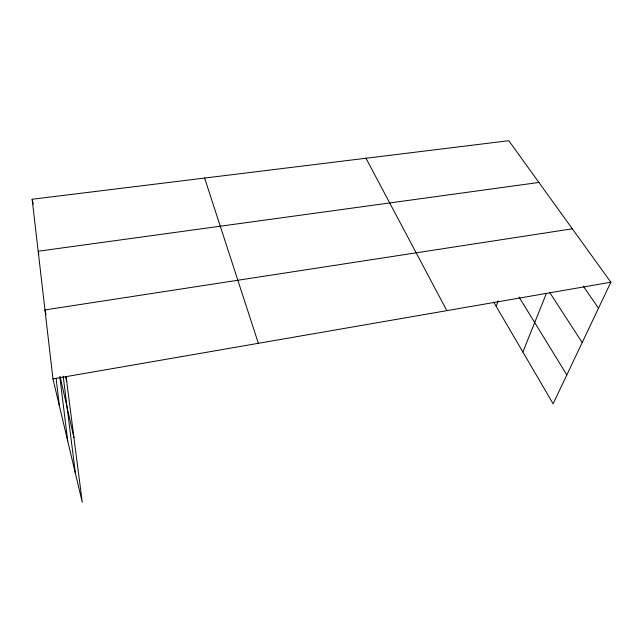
<?xml version="1.0" encoding="UTF-8"?>
<svg xmlns="http://www.w3.org/2000/svg" width="643" height="643" viewBox="0 0 643 643"><rect width="100%" height="100%" fill="white"/><g stroke="black" fill="none" stroke-linecap="round" stroke-linejoin="round"><path stroke-width="0.96" d="M496.211 306.373L498.132 300.795M522.872 352.018L546.421 293.337M66.052 376.42L82.264 502.287L52.967 378.904L32.15 199.242L508.798 140.713L610.85 282.221L553.117 403.788L493.728 302.122M52.967 378.904L610.85 282.221M572.326 228.804L44.978 309.934L46.063 314.7M38.178 251.228L538.898 182.459M583.257 286.119L598.496 308.238M549.524 292.203L582.196 342.55M519.014 297.026L566.829 374.917M365.971 158.25L446.845 310.641M204.619 178.063L258.349 343.306M60.12 376.694L73.937 437.618M38.387 252.193L38.805 254.122M65.642 376.581L66.695 381.395M32.15 199.242L33.179 204.08M63.175 376.179L75.448 473.586M59.823 376.758L67.708 440.961M56.078 378.156L59.373 405.87"/></g></svg>
